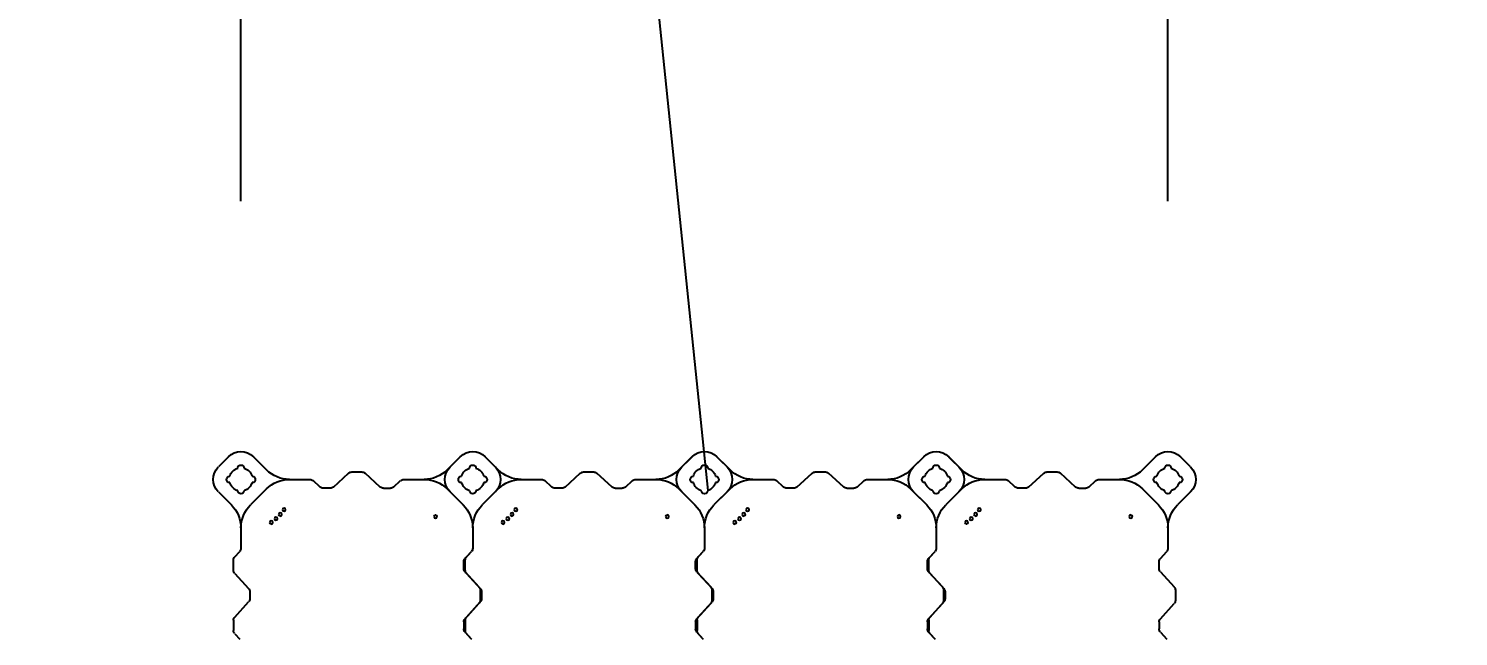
# Model space of a CAD drawing. Header units: millimetres. Extents: x -1612139 to -1260738, y 1141106 to 1536160.
# Drawn here: x -1324977 to -1321892, y 1267973 to 1269284 of the extents above; entities that cross this region are included whole.
import ezdxf

# ---------------------------------------------------------------- set-up
doc = ezdxf.new("R2010")
doc.units = ezdxf.units.MM
doc.header["$LTSCALE"] = 10
doc.layers.get('0').update_dxf_attribs({"linetype": 'CONTINUOUS'})
doc.layers.get('DEFPOINTS').update_dxf_attribs({"linetype": 'CONTINUOUS'})
doc.layers.add('W-FLOAT_BOWL浮筒', color=253, linetype='CONTINUOUS')
doc.styles.add('STANDARD_T3', font='simplex.shx', dxfattribs={"width": 0.7, "bigfont": 'gbcbig.shx'})
doc.dimstyles.new('W&&200', dxfattribs={"dimtxt": 700, "dimasz": 200, "dimexe": 500, "dimexo": 600, "dimgap": 200, "dimtad": 1, "dimdec": 0, "dimzin": 0, "dimdsep": 46, "dimtxsty": 'STANDARD_T3', "dimcen": 0.09, "dimclrd": 1, "dimclre": 1, "dimclrt": 7, "dimazin": 2, "dimtfac": 1, "dimtdec": 0, "dimtix": 1, "dimtmove": 2, "dimatfit": 3, "dimfxl": 100, "dimtolj": 1, "dimtzin": 0, "dimarcsym": 0})

# ---------------------------------------------------------------- blocks, each defined once
blk = doc.blocks.new('橙色')
at = {"layer": 'W-FLOAT_BOWL浮筒', "color": 30}
for p, q in [((8986.6, -11667.1), (8997.4, -11655.3)), ((9483.6, -11670.6), (9497.4, -11655.5)), ((9486.6, -11667.1), (9497.4, -11655.3)), ((9983.6, -11670.6), (9997.4, -11655.5)), ((9986.6, -11667.1), (9997.4, -11655.3)), ((10483.6, -11670.6), (10497.4, -11655.5)), ((10486.6, -11667.1), (10497.4, -11655.3)), ((10983.6, -11670.6), (10997.4, -11655.5)), ((8984, -11696.1), (8984, -11673.9)), ((9481, -11692.6), (9481, -11677.4)), ((9484, -11696.1), (9484, -11673.9)), ((9981, -11692.6), (9981, -11677.4)), ((9984, -11696.1), (9984, -11673.9)), ((10481, -11692.6), (10481, -11677.4)), ((10484, -11696.1), (10484, -11673.9)), ((10981, -11692.6), (10981, -11677.4)), ((8986.6, -11702.9), (9016.4, -11735.6)), ((9483.6, -11699.4), (9513.4, -11732.1)), ((9486.6, -11702.9), (9516.4, -11735.6)), ((9983.6, -11699.4), (10013.4, -11732.1)), ((9986.6, -11702.9), (10016.4, -11735.6)), ((10483.6, -11699.4), (10513.4, -11732.1)), ((10486.6, -11702.9), (10516.4, -11735.6)), ((10983.6, -11699.4), (11013.4, -11732.1)), ((9019, -11757.6), (9019, -11742.4)), ((9516, -11761.1), (9516, -11738.9)), ((9519, -11757.6), (9519, -11742.4)), ((10016, -11761.1), (10016, -11738.9)), ((10019, -11757.6), (10019, -11742.4)), ((10516, -11761.1), (10516, -11738.9)), ((10519, -11757.6), (10519, -11742.4)), ((11016, -11761.1), (11016, -11738.9)), ((8986.6, -11797.1), (9016.4, -11764.4)), ((9483.6, -11800.6), (9513.4, -11767.9)), ((9486.6, -11797.1), (9516.4, -11764.4)), ((9983.6, -11800.6), (10013.4, -11767.9)), ((9986.6, -11797.1), (10016.4, -11764.4)), ((10483.6, -11800.6), (10513.4, -11767.9)), ((10486.6, -11797.1), (10516.4, -11764.4)), ((10983.6, -11800.6), (11013.4, -11767.9)), ((8984, -11803.9), (8984, -11826.1)), ((9481, -11807.4), (9481, -11822.6)), ((9484, -11803.9), (9484, -11826.1)), ((9981, -11807.4), (9981, -11822.6)), ((9984, -11803.9), (9984, -11826.1)), ((10481, -11807.4), (10481, -11822.6)), ((10484, -11803.9), (10484, -11826.1)), ((10981, -11807.4), (10981, -11822.6)), ((8986.6, -11832.9), (8997.4, -11844.7)), ((9483.6, -11829.4), (9497.4, -11844.5)), ((9486.6, -11832.9), (9497.4, -11844.7)), ((9983.6, -11829.4), (9997.4, -11844.5)), ((9986.6, -11832.9), (9997.4, -11844.7)), ((10483.6, -11829.4), (10497.4, -11844.5)), ((10486.6, -11832.9), (10497.4, -11844.7)), ((10983.6, -11829.4), (10997.4, -11844.5)), ((9000, -11895.3), (9000, -11851.5)), ((9500, -11895.3), (9500, -11851.3)), ((9500, -11895.3), (9500, -11851.5)), ((10000, -11895.3), (10000, -11851.3)), ((10000, -11895.3), (10000, -11851.3)), ((10000, -11895.3), (10000, -11851.5)), ((10000, -11895.3), (10000, -11851.5)), ((10500, -11895.3), (10500, -11851.3)), ((10500, -11895.3), (10500, -11851.5)), ((11000, -11895.3), (11000, -11851.3)), ((8951.2, -11973.2), (8979.5, -11944.8)), ((9055.2, -11979.5), (9020.5, -11944.8)), ((9444.8, -11979.5), (9479.5, -11944.8)), ((9451.2, -11973.2), (9479.5, -11944.8)), ((9548.8, -11973.2), (9520.5, -11944.8)), ((9555.2, -11979.5), (9520.5, -11944.8)), ((9944.8, -11979.5), (9979.5, -11944.8)), ((9951.2, -11973.2), (9979.5, -11944.8)), ((10048.8, -11973.2), (10020.5, -11944.8)), ((10048.8, -11973.2), (10020.5, -11944.8)), ((10055.2, -11979.5), (10020.5, -11944.8)), ((10055.2, -11979.5), (10020.5, -11944.8)), ((10444.8, -11979.5), (10479.5, -11944.8)), ((10451.2, -11973.2), (10479.5, -11944.8)), ((10548.8, -11973.2), (10520.5, -11944.8)), ((10555.2, -11979.5), (10520.5, -11944.8)), ((10944.8, -11979.5), (10979.5, -11944.8)), ((11048.8, -11973.2), (11020.5, -11944.8)), ((9170.6, -11983.6), (9155.5, -11997.4)), ((9192.6, -11981), (9177.4, -11981)), ((9199.4, -11983.6), (9232.1, -12013.4)), ((9300.6, -11983.6), (9267.9, -12013.4)), ((9307.4, -11981), (9322.6, -11981)), ((9329.4, -11983.6), (9344.5, -11997.4)), ((9670.6, -11983.6), (9655.5, -11997.4)), ((9692.6, -11981), (9677.4, -11981)), ((9699.4, -11983.6), (9732.1, -12013.4)), ((9800.6, -11983.6), (9767.9, -12013.4)), ((9807.4, -11981), (9822.6, -11981)), ((9829.4, -11983.6), (9844.5, -11997.4)), ((10170.6, -11983.6), (10155.5, -11997.4)), ((10192.6, -11981), (10177.4, -11981)), ((10199.4, -11983.6), (10232.1, -12013.4)), ((10300.6, -11983.6), (10267.9, -12013.4)), ((10307.4, -11981), (10322.6, -11981)), ((10329.4, -11983.6), (10344.5, -11997.4)), ((10670.6, -11983.6), (10655.5, -11997.4)), ((10692.6, -11981), (10677.4, -11981)), ((10699.4, -11983.6), (10732.1, -12013.4)), ((10800.6, -11983.6), (10767.9, -12013.4)), ((10807.4, -11981), (10822.6, -11981)), ((10829.4, -11983.6), (10844.5, -11997.4)), ((8973.1, -12048.8), (8951.2, -12026.9)), ((9026.8, -12048.8), (9055.2, -12020.5)), ((9104.6, -12000), (9148.7, -12000)), ((9238.9, -12016), (9261.1, -12016)), ((9351.3, -12000), (9395.3, -12000)), ((9473.2, -12048.8), (9444.8, -12020.5)), ((9473.1, -12048.8), (9451.2, -12026.9)), ((9526.8, -12048.8), (9555.2, -12020.5)), ((9548.8, -12026.9), (9526.9, -12048.8)), ((9604.6, -12000), (9648.7, -12000)), ((9738.9, -12016), (9761.1, -12016)), ((9851.3, -12000), (9895.3, -12000)), ((9973.2, -12048.8), (9944.8, -12020.5)), ((9973.1, -12048.8), (9951.2, -12026.9)), ((10026.8, -12048.8), (10055.2, -12020.5)), ((10026.8, -12048.8), (10055.2, -12020.5)), ((10048.8, -12026.9), (10026.9, -12048.8)), ((10048.8, -12026.9), (10026.9, -12048.8)), ((10104.6, -12000), (10148.7, -12000)), ((10238.9, -12016), (10261.1, -12016)), ((10351.3, -12000), (10395.3, -12000)), ((10473.2, -12048.8), (10444.8, -12020.5)), ((10473.1, -12048.8), (10451.2, -12026.9)), ((10526.8, -12048.8), (10555.2, -12020.5)), ((10548.8, -12026.9), (10526.9, -12048.8)), ((10604.6, -12000), (10648.7, -12000)), ((10738.9, -12016), (10761.1, -12016)), ((10851.3, -12000), (10895.3, -12000)), ((10973.2, -12048.8), (10944.8, -12020.5)), ((11048.8, -12026.9), (11026.9, -12048.8))]:
    blk.add_line(p, q, dxfattribs=at)
for centre in [(9065.3, -11907.1), (9565.3, -11907.1), (10065.3, -11907.1), (10565.3, -11907.1), (9075.6, -11915.2), (9084.8, -11924.4), (9092.9, -11934.7), (9419.7, -11919.7), (9575.6, -11915.2), (9584.8, -11924.4), (9592.9, -11934.7), (9919.7, -11919.7), (10075.6, -11915.2), (10084.8, -11924.4), (10092.9, -11934.7), (10419.7, -11919.7), (10575.6, -11915.2), (10584.8, -11924.4), (10592.9, -11934.7), (10919.7, -11919.7)]:
    blk.add_circle(centre, 3.5, dxfattribs=at)
for centre, radius, start, end in [((8994, -11673.9), 10, 137.7263, 180), ((9491, -11677.4), 10, 137.7263, 180), ((9494, -11673.9), 10, 137.7263, 180), ((9991, -11677.4), 10, 137.7263, 180), ((9994, -11673.9), 10, 137.7263, 180), ((10491, -11677.4), 10, 137.7263, 180), ((10494, -11673.9), 10, 137.7263, 180), ((10991, -11677.4), 10, 137.7263, 180), ((8994, -11696.1), 10, 180, 222.2737), ((9491, -11692.6), 10, 180, 222.2737), ((9494, -11696.1), 10, 180, 222.2737), ((9991, -11692.6), 10, 180, 222.2737), ((9994, -11696.1), 10, 180, 222.2737), ((10491, -11692.6), 10, 180, 222.2737), ((10494, -11696.1), 10, 180, 222.2737), ((10991, -11692.6), 10, 180, 222.2737), ((9009, -11742.4), 10, 0, 42.2737), ((9506, -11738.9), 10, 0, 42.2737), ((9509, -11742.4), 10, 0, 42.2737), ((10006, -11738.9), 10, 0, 42.2737), ((10009, -11742.4), 10, 0, 42.2737), ((10506, -11738.9), 10, 0, 42.2737), ((10509, -11742.4), 10, 0, 42.2737), ((11006, -11738.9), 10, 0, 42.2737), ((9009, -11757.6), 10, 317.7263, 0), ((9506, -11761.1), 10, 317.7263, 0), ((9509, -11757.6), 10, 317.7263, 0), ((10006, -11761.1), 10, 317.7263, 0), ((10009, -11757.6), 10, 317.7263, 0), ((10506, -11761.1), 10, 317.7263, 0), ((10509, -11757.6), 10, 317.7263, 0), ((11006, -11761.1), 10, 317.7263, 0), ((8994, -11803.9), 10, 137.7263, 180), ((9491, -11807.4), 10, 137.7263, 180), ((9494, -11803.9), 10, 137.7263, 180), ((9991, -11807.4), 10, 137.7263, 180), ((9994, -11803.9), 10, 137.7263, 180), ((10491, -11807.4), 10, 137.7263, 180), ((10494, -11803.9), 10, 137.7263, 180), ((10991, -11807.4), 10, 137.7263, 180), ((8994, -11826.1), 10, 180, 222.2737), ((8990, -11851.5), 10, 0, 42.2737), ((9491, -11822.6), 10, 180, 222.2737), ((9494, -11826.1), 10, 180, 222.2737), ((9490, -11851.3), 10, 0, 42.2737), ((9490, -11851.5), 10, 0, 42.2737), ((9991, -11822.6), 10, 180, 222.2737), ((9994, -11826.1), 10, 180, 222.2737), ((9990, -11851.3), 10, 0, 42.2737), ((9990, -11851.3), 10, 0, 42.2737), ((9990, -11851.5), 10, 0, 42.2737), ((9990, -11851.5), 10, 0, 42.2737), ((10491, -11822.6), 10, 180, 222.2737), ((10494, -11826.1), 10, 180, 222.2737), ((10490, -11851.3), 10, 0, 42.2737), ((10490, -11851.5), 10, 0, 42.2737), ((10991, -11822.6), 10, 180, 222.2737), ((10990, -11851.3), 10, 0, 42.2737), ((8930, -11895.3), 70, 315, 0), ((9070, -11895.3), 70, 180, 225), ((9430, -11895.3), 70, 315, 0), ((9430, -11895.3), 70, 315, 0), ((9570, -11895.3), 70, 180, 225), ((9570, -11895.3), 70, 180, 225), ((9930, -11895.3), 70, 315, 0), ((9930, -11895.3), 70, 315, 0), ((10070, -11895.3), 70, 180, 225), ((10070, -11895.3), 70, 180, 225), ((10070, -11895.3), 70, 180, 225), ((10070, -11895.3), 70, 180, 225), ((10430, -11895.3), 70, 315, 0), ((10430, -11895.3), 70, 315, 0), ((10570, -11895.3), 70, 180, 225), ((10570, -11895.3), 70, 180, 225), ((10930, -11895.3), 70, 315, 0), ((11070, -11895.3), 70, 180, 225), ((8978, -12000), 38, 135, 225), ((8976, -12000), 7, 90, 270), ((9000, -12000), 25, 106.2602, 163.7398), ((9000, -11976), 7, 0, 180), ((9000, -12000), 25, 16.2602, 73.7398), ((9024, -12000), 7, 270, 90), ((9104.7, -11930), 70, 225, 270), ((9148.7, -11990), 10, 270, 312.2737), ((9177.4, -11991), 10, 90, 132.2737), ((9192.6, -11991), 10, 47.7263, 90), ((9307.4, -11991), 10, 90, 132.2737), ((9322.6, -11991), 10, 47.7263, 90), ((9351.3, -11990), 10, 227.7263, 270), ((9395.3, -11930), 70, 270, 315), ((9478, -12000), 38, 135, 225), ((9476, -12000), 7, 90, 270), ((9476, -12000), 7, 90, 270), ((9500, -12000), 25, 106.2602, 163.7398), ((9500, -12000), 25, 106.2602, 163.7398), ((9500, -11976), 7, 0, 180), ((9500, -11976), 7, 0, 180), ((9500, -12000), 25, 16.2602, 73.7398), ((9500, -12000), 25, 16.2602, 73.7398), ((9524, -12000), 7, 270, 90), ((9524, -12000), 7, 270, 90), ((9522, -12000), 38, 315, 45), ((9604.7, -11930), 70, 225, 270), ((9648.7, -11990), 10, 270, 312.2737), ((9677.4, -11991), 10, 90, 132.2737), ((9692.6, -11991), 10, 47.7263, 90), ((9807.4, -11991), 10, 90, 132.2737), ((9822.6, -11991), 10, 47.7263, 90), ((9851.3, -11990), 10, 227.7263, 270), ((9895.3, -11930), 70, 270, 315), ((9978, -12000), 38, 135, 225), ((9976, -12000), 7, 90, 270), ((9976, -12000), 7, 90, 270), ((10000, -12000), 25, 106.2602, 163.7398), ((10000, -12000), 25, 106.2602, 163.7398), ((10000, -11976), 7, 0, 180), ((10000, -11976), 7, 0, 180), ((10000, -12000), 25, 16.2602, 73.7398), ((10000, -12000), 25, 16.2602, 73.7398), ((10024, -12000), 7, 270, 90), ((10024, -12000), 7, 270, 90), ((10022, -12000), 38, 315, 45), ((10022, -12000), 38, 315, 45), ((10104.7, -11930), 70, 225, 270), ((10148.7, -11990), 10, 270, 312.2737), ((10177.4, -11991), 10, 90, 132.2737), ((10192.6, -11991), 10, 47.7263, 90), ((10307.4, -11991), 10, 90, 132.2737), ((10322.6, -11991), 10, 47.7263, 90), ((10351.3, -11990), 10, 227.7263, 270), ((10395.3, -11930), 70, 270, 315), ((10478, -12000), 38, 135, 225), ((10476, -12000), 7, 90, 270), ((10476, -12000), 7, 90, 270), ((10500, -12000), 25, 106.2602, 163.7398), ((10500, -12000), 25, 106.2602, 163.7398), ((10500, -11976), 7, 0, 180), ((10500, -11976), 7, 0, 180), ((10500, -12000), 25, 16.2602, 73.7398), ((10500, -12000), 25, 16.2602, 73.7398), ((10524, -12000), 7, 270, 90), ((10524, -12000), 7, 270, 90), ((10522, -12000), 38, 315, 45), ((10604.7, -11930), 70, 225, 270), ((10648.7, -11990), 10, 270, 312.2737), ((10677.4, -11991), 10, 90, 132.2737), ((10692.6, -11991), 10, 47.7263, 90), ((10807.4, -11991), 10, 90, 132.2737), ((10822.6, -11991), 10, 47.7263, 90), ((10851.3, -11990), 10, 227.7263, 270), ((10895.3, -11930), 70, 270, 315), ((10976, -12000), 7, 90, 270), ((11000, -12000), 25, 106.2602, 163.7398), ((11000, -11976), 7, 0, 180), ((11000, -12000), 25, 16.2602, 73.7398), ((11024, -12000), 7, 270, 90), ((11022, -12000), 38, 315, 45), ((9000, -12000), 25, 196.2602, 253.7398), ((9000, -12024), 7, 180, 0), ((9000, -12000), 25, 286.2602, 343.7398), ((9104.7, -12070), 70, 90, 135), ((9238.9, -12006), 10, 227.7263, 270), ((9261.1, -12006), 10, 270, 312.2737), ((9395.3, -12070), 70, 45, 90), ((9500, -12000), 25, 196.2602, 253.7398), ((9500, -12000), 25, 196.2602, 253.7398), ((9500, -12024), 7, 180, 0), ((9500, -12024), 7, 180, 0), ((9500, -12000), 25, 286.2602, 343.7398), ((9500, -12000), 25, 286.2602, 343.7398), ((9604.7, -12070), 70, 90, 135), ((9738.9, -12006), 10, 227.7263, 270), ((9761.1, -12006), 10, 270, 312.2737), ((9895.3, -12070), 70, 45, 90), ((10000, -12000), 25, 196.2602, 253.7398), ((10000, -12000), 25, 196.2602, 253.7398), ((10000, -12024), 7, 180, 0), ((10000, -12024), 7, 180, 0), ((10000, -12000), 25, 286.2602, 343.7398), ((10000, -12000), 25, 286.2602, 343.7398), ((10104.7, -12070), 70, 90, 135), ((10238.9, -12006), 10, 227.7263, 270), ((10261.1, -12006), 10, 270, 312.2737), ((10395.3, -12070), 70, 45, 90), ((10500, -12000), 25, 196.2602, 253.7398), ((10500, -12000), 25, 196.2602, 253.7398), ((10500, -12024), 7, 180, 0), ((10500, -12024), 7, 180, 0), ((10500, -12000), 25, 286.2602, 343.7398), ((10500, -12000), 25, 286.2602, 343.7398), ((10604.7, -12070), 70, 90, 135), ((10738.9, -12006), 10, 227.7263, 270), ((10761.1, -12006), 10, 270, 312.2737), ((10895.3, -12070), 70, 45, 90), ((11000, -12000), 25, 196.2602, 253.7398), ((11000, -12024), 7, 180, 0), ((11000, -12000), 25, 286.2602, 343.7398), ((9000, -12022), 38, 225, 315), ((9500, -12022), 38, 225, 315), ((9500, -12022), 38, 225, 315), ((10000, -12022), 38, 225, 315), ((10000, -12022), 38, 225, 315), ((10500, -12022), 38, 225, 315), ((10500, -12022), 38, 225, 315), ((11000, -12022), 38, 225, 315)]:
    blk.add_arc(centre, radius, start, end, dxfattribs=at)
blk = doc.blocks.new('*D191')
at = {"color": 1, "lineweight": -2, "transparency": 16777216}
for p, q in [((-1322518.8, 1268911.5), (-1322518.8, 1270331.8)), ((-1313518.8, 1268911.5), (-1313518.8, 1270331.8)), ((-1313718.8, 1269831.8), (-1322318.8, 1269831.8))]:
    blk.add_line(p, q, dxfattribs=at)
at = {"color": 1, "transparency": 16777216}
for points in [[(-1322318.8, 1269865.1), (-1322318.8, 1269798.5), (-1322518.8, 1269831.8)], [(-1313718.8, 1269865.1), (-1313718.8, 1269798.5), (-1313518.8, 1269831.8)]]:
    blk.add_solid(points, dxfattribs=at)
at = {"layer": 'DEFPOINTS', "color": 0, "transparency": 16777216}
for p in [(-1322518.8, 1269831.8), (-1322518.8, 1268311.5), (-1313518.8, 1268311.5)]:
    blk.add_point(p, dxfattribs=at)
at = {"color": 7, "transparency": 16777216, "insert": (-1318018.8, 1270381.8), "char_height": 700, "attachment_point": 5, "style": 'STANDARD_T3'}
blk.add_mtext('\\A1;9000', dxfattribs=at)
blk = doc.blocks.new('*D192')
at = {"color": 1, "lineweight": -2, "transparency": 16777216}
for p, q in [((-1324518.8, 1268911.5), (-1324518.8, 1270331.8)), ((-1322518.8, 1268911.5), (-1322518.8, 1270331.8)), ((-1324718.8, 1269831.8), (-1324918.8, 1269831.8)), ((-1322518.8, 1269831.8), (-1324518.8, 1269831.8)), ((-1322318.8, 1269831.8), (-1322118.8, 1269831.8))]:
    blk.add_line(p, q, dxfattribs=at)
at = {"color": 1, "transparency": 16777216}
for points in [[(-1324718.8, 1269865.1), (-1324718.8, 1269798.5), (-1324518.8, 1269831.8)], [(-1322318.8, 1269865.1), (-1322318.8, 1269798.5), (-1322518.8, 1269831.8)]]:
    blk.add_solid(points, dxfattribs=at)
at = {"layer": 'DEFPOINTS', "color": 0, "transparency": 16777216}
for p in [(-1324518.8, 1269831.8), (-1324518.8, 1268311.5), (-1322518.8, 1268311.5)]:
    blk.add_point(p, dxfattribs=at)
at = {"color": 7, "transparency": 16777216, "insert": (-1323518.8, 1270381.8), "char_height": 700, "attachment_point": 5, "style": 'STANDARD_T3'}
blk.add_mtext('\\A1;2000', dxfattribs=at)
blk = doc.blocks.new('*D193')
at = {"color": 1, "lineweight": -2, "transparency": 16777216}
for p, q in [((-1333518.8, 1269731.8), (-1333518.8, 1270331.8)), ((-1324518.8, 1269731.8), (-1324518.8, 1270331.8)), ((-1324718.8, 1269831.8), (-1333318.8, 1269831.8))]:
    blk.add_line(p, q, dxfattribs=at)
at = {"color": 1, "transparency": 16777216}
for points in [[(-1333318.8, 1269865.1), (-1333318.8, 1269798.5), (-1333518.8, 1269831.8)], [(-1324718.8, 1269865.1), (-1324718.8, 1269798.5), (-1324518.8, 1269831.8)]]:
    blk.add_solid(points, dxfattribs=at)
at = {"layer": 'DEFPOINTS', "color": 0, "transparency": 16777216}
for p in [(-1333518.8, 1269831.8), (-1324518.8, 1268311.5), (-1333518.8, 1256311.5)]:
    blk.add_point(p, dxfattribs=at)
at = {"color": 7, "transparency": 16777216, "insert": (-1329018.8, 1270381.8), "char_height": 700, "attachment_point": 5, "style": 'STANDARD_T3'}
blk.add_mtext('\\A1;9000', dxfattribs=at)
blk = doc.blocks.new('*D183')
at = {"color": 1, "lineweight": -2, "transparency": 16777216}
for p, q in [((-1333518.8, 1271320.9), (-1333518.8, 1271920.9)), ((-1311518.8, 1271320.9), (-1311518.8, 1271920.9)), ((-1333318.8, 1271420.9), (-1311718.8, 1271420.9))]:
    blk.add_line(p, q, dxfattribs=at)
at = {"color": 1, "transparency": 16777216}
for points in [[(-1333318.8, 1271454.3), (-1333318.8, 1271387.6), (-1333518.8, 1271420.9)], [(-1311718.8, 1271454.3), (-1311718.8, 1271387.6), (-1311518.8, 1271420.9)]]:
    blk.add_solid(points, dxfattribs=at)
at = {"layer": 'DEFPOINTS', "color": 0, "transparency": 16777216}
for p in [(-1311518.8, 1271420.9), (-1333518.8, 1256311.5), (-1311518.8, 1253811.5)]:
    blk.add_point(p, dxfattribs=at)
at = {"color": 7, "transparency": 16777216, "insert": (-1321828.2, 1271970.9), "char_height": 700, "attachment_point": 5, "style": 'STANDARD_T3'}
blk.add_mtext('\\A1;22000', dxfattribs=at)

msp = doc.modelspace()

# ---------------------------------------------------------------- linework, layer by layer
msp.add_lwpolyline([(-1323901, 1272061.2), (-1323511.8, 1268287.5)])

# ---------------------------------------------------------------- block references
at = {"xscale": -1, "rotation": 180}
msp.add_blockref('橙色', (-1333518.8, 1256311.5), dxfattribs=at)

# ---------------------------------------------------------------- dimensions: what is measured, and where the dimension line sits
dim = msp.add_linear_dim(base=(-1311518.8, 1271420.9), p1=(-1333518.8, 1256311.5), p2=(-1311518.8, 1253811.5), dimstyle='W&&200', override={"dimfxlon": 1})
dim.commit()
dim.dimension.update_dxf_attribs({"geometry": '*D183', "text_midpoint": (-1321828.2, 1271970.9), "dimtype": 160})
dim = msp.add_linear_dim(base=(-1333518.8, 1269831.8), p1=(-1324518.8, 1268311.5), p2=(-1333518.8, 1256311.5), dimstyle='W&&200', override={"dimfxlon": 1})
dim.commit()
dim.dimension.update_dxf_attribs({"geometry": '*D193', "text_midpoint": (-1329018.8, 1270381.8)})
for base, p1, p2, picture, middle in [((-1324518.8, 1269831.8), (-1322518.8, 1268311.5), (-1324518.8, 1268311.5), '*D192', (-1323518.8, 1270381.8)), ((-1322518.8, 1269831.8), (-1313518.8, 1268311.5), (-1322518.8, 1268311.5), '*D191', (-1318018.8, 1270381.8))]:
    dim = msp.add_linear_dim(base=base, p1=p1, p2=p2, dimstyle='W&&200')
    dim.commit()
    dim.dimension.update_dxf_attribs({"geometry": picture, "text_midpoint": middle})

doc.saveas('drawing.dxf')
